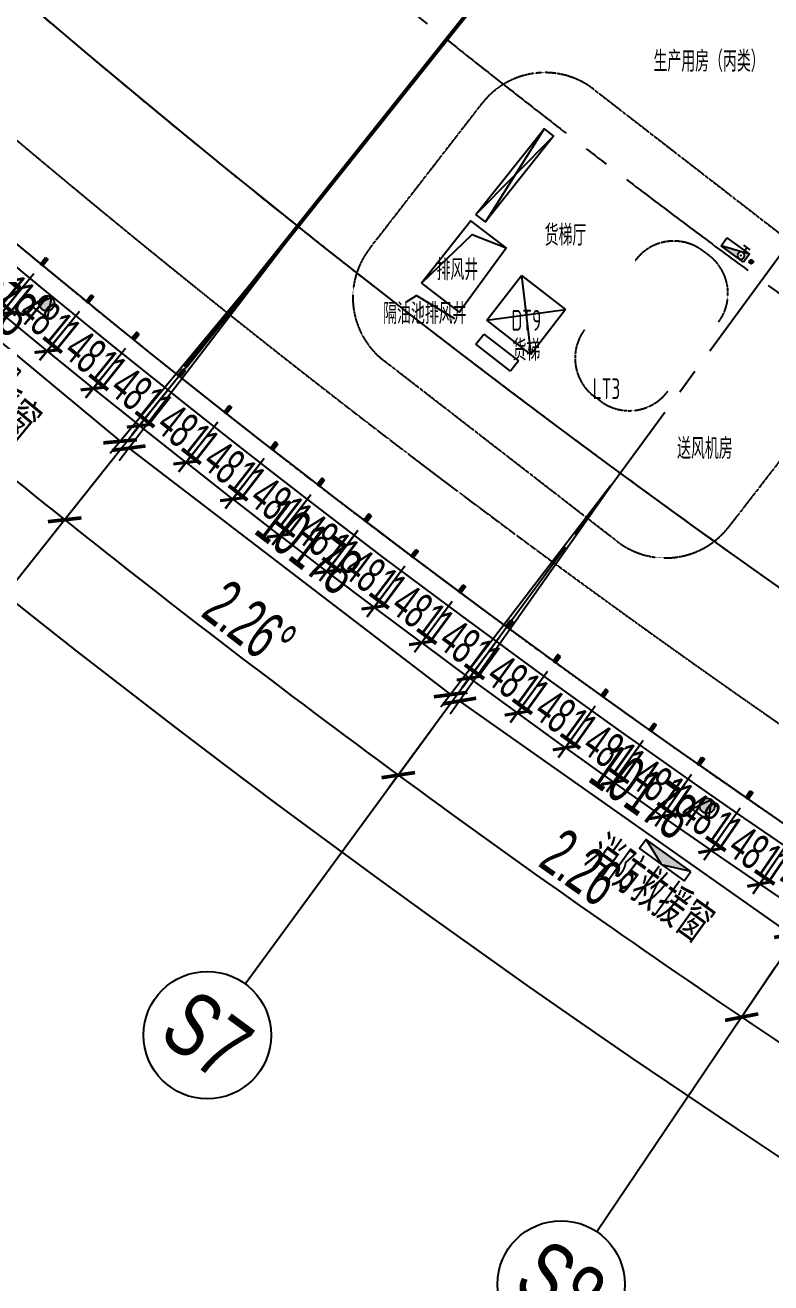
# Model space of a CAD drawing. Extents: x -668578 to 2331563, y -1202445 to 1620273.
# Drawn here: x 712504 to 731232, y 61971 to 93547 of the extents above; entities that cross this region are included whole.
import ezdxf
from ezdxf.enums import TextEntityAlignment as Align

# ---------------------------------------------------------------- set-up
doc = ezdxf.new("R2010")
doc.units = 0
for name, pattern in [('CENTER2', [28.575, 19.05, -3.175, 3.175, -3.175]), ('DASH', [0.35, 0.25, -0.1]), ('DOT2', [0.125, 0, -0.125])]:
    doc.linetypes.add(name, pattern=pattern)
doc.layers.get('0').update_dxf_attribs({"color": 8})
doc.layers.get('Defpoints').update_dxf_attribs({"color": 8})
for name, color, linetype in [('#文字', 8, 'Continuous'), ('#标注', 8, 'Continuous'), ('#轴线', 8, 'CENTER2'), ('A-AL', 8, 'Continuous'), ('A-BEAM-PLAN-C', 8, 'Continuous'), ('A-DIMS-150', 8, 'Continuous'), ('A-EVTR', 8, 'Continuous'), ('A-FLOR-OTLN', 8, 'DOT2'), ('A-WIND-FRAM', 8, 'Continuous'), ('dim', 8, 'Continuous'), ('G-PATT', 8, 'Continuous'), ('STAIR', 8, 'Continuous'), ('WINDOW', 8, 'Continuous'), ('外轮廓', 8, 'Continuous'), ('建-文字', 8, 'Continuous'), ('建-消防-防火分区填充', 8, 'Continuous'), ('救援窗', 8, 'Continuous'), ('暖-消防-挡烟垂壁', 8, 'Continuous'), ('水-消防-消火栓', 8, 'Continuous'), ('水-消防-消火栓-标识', 8, 'Continuous'), ('消防救援', 8, 'Continuous')]:
    doc.layers.add(name, color=color, linetype=linetype)
doc.styles.add('JHZX', font='jrs.shx', dxfattribs={"width": 0.6, "bigfont": 'jhz.shx'})
doc.styles.add('XD2008', font='xd-hzs.shx', dxfattribs={"width": 0.7, "bigfont": 'xd-hztxt.shx'})
doc.styles.add('图纸文字', font='txt.shx', dxfattribs={"width": 0.5, "bigfont": 'HZTXT.shx'})
doc.dimstyles.new('JZBZ-300', dxfattribs={"dimscale": 300, "dimtxt": 3, "dimasz": 1.5, "dimexe": 1, "dimexo": 1, "dimgap": 0.5, "dimtad": 1, "dimdec": 0, "dimdsep": 46, "dimtxsty": 'JHZX', "dimblk1": 'ARCHTICK', "dimblk2": 'ARCHTICK', "dimsah": 1, "dimcen": 0, "dimclrd": 1, "dimclre": 1, "dimclrt": 2, "dimazin": 2, "dimtfac": 1, "dimtdec": 0, "dimtix": 1, "dimtmove": 0, "dimatfit": 3, "dimfxl": 0, "dimtolj": 1, "dimlwd": -1, "dimlwe": -1, "dimarcsym": 0})
doc.dimstyles.new('JZBZ-400', dxfattribs={"dimscale": 400, "dimtxt": 3, "dimasz": 1.5, "dimexe": 1, "dimexo": 1, "dimgap": 0.5, "dimtad": 1, "dimdec": 0, "dimdsep": 46, "dimtxsty": 'JHZX', "dimblk1": 'ARCHTICK', "dimblk2": 'ARCHTICK', "dimsah": 1, "dimcen": 0, "dimclrd": 1, "dimclre": 1, "dimclrt": 2, "dimazin": 2, "dimtfac": 1, "dimtdec": 0, "dimtix": 1, "dimtmove": 0, "dimatfit": 3, "dimfxl": 0, "dimtolj": 1, "dimlwd": -1, "dimlwe": -1, "dimarcsym": 0})

# ---------------------------------------------------------------- blocks, each defined once
blk = doc.blocks.new('_ARCHTICK')
at = {"color": 0, "linetype": 'ByBlock', "const_width": 0.15}
blk.add_lwpolyline([(-0.5, -0.5), (0.5, 0.5)], dxfattribs=at)
blk = doc.blocks.new('*D2939')
at = {"layer": '#标注', "ltscale": 300, "transparency": 16777216}
for p, q in [((-1773, -1481), (-9342, -7863)), ((165914, -92056), (164727, -101884))]:
    blk.add_line(p, q, dxfattribs=at)
blk.add_arc((197092, 166179), 269610, 220.13382, 263.11563, dxfattribs=at)
at = {"layer": 'Defpoints', "color": 0, "ltscale": 300, "transparency": 16777216}
for p in [(197092, 166179), (-1467, -1224), (40380, -53208), (165962, -91659)]:
    blk.add_point(p, dxfattribs=at)
at = {"layer": '#标注', "ltscale": 300, "transparency": 16777216, "xscale": 600, "yscale": 600, "zscale": 600}
for p, rotation in [((-9036, -7605), 130.1338192809485), ((164775, -101487), 353.1156299250187)]:
    blk.add_blockref('_ARCHTICK', p, dxfattribs=dict(at, rotation=rotation))
at = {"layer": '#标注', "ltscale": 300, "transparency": 16777216, "insert": (69342, -70334), "char_height": 1200, "attachment_point": 5, "rotation": 331.6247, "style": 'JHZX'}
blk.add_mtext('\\A1;42.98°', dxfattribs=at)
blk = doc.blocks.new('*D2927')
at = {"layer": '#标注', "ltscale": 300, "transparency": 16777216}
for p, q in [((27071, -30671), (22169, -36347)), ((34974, -37229), (30299, -43094))]:
    blk.add_line(p, q, dxfattribs=at)
blk.add_arc((197092, 166179), 267210, 229.18262, 231.44482, dxfattribs=at)
at = {"layer": 'Defpoints', "color": 0, "ltscale": 300, "transparency": 16777216}
for p in [(197092, 166179), (27333, -30369), (35223, -36916), (25107, -38326)]:
    blk.add_point(p, dxfattribs=at)
at = {"layer": '#标注', "ltscale": 300, "transparency": 16777216, "xscale": 600, "yscale": 600, "zscale": 600}
for p, rotation in [((22430, -36045), 139.1826194624981), ((30549, -42781), 321.4448202023592)]:
    blk.add_blockref('_ARCHTICK', p, dxfattribs=dict(at, rotation=rotation))
at = {"layer": '#标注', "ltscale": 300, "transparency": 16777216, "insert": (26967, -38837), "char_height": 1200, "attachment_point": 5, "rotation": 320.3137, "style": 'JHZX'}
blk.add_mtext('\\A1;2.26°', dxfattribs=at)
blk = doc.blocks.new('*D2928')
at = {"layer": '#标注', "ltscale": 300, "transparency": 16777216}
for p, q in [((34974, -37229), (30299, -43094)), ((43129, -43470), (38690, -49515))]:
    blk.add_line(p, q, dxfattribs=at)
blk.add_arc((197092, 166179), 267210, 231.44482, 233.70702, dxfattribs=at)
at = {"layer": 'Defpoints', "color": 0, "ltscale": 300, "transparency": 16777216}
for p in [(197092, 166179), (35223, -36916), (43366, -43147), (33313, -44955)]:
    blk.add_point(p, dxfattribs=at)
at = {"layer": '#标注', "ltscale": 300, "transparency": 16777216, "xscale": 600, "yscale": 600, "zscale": 600}
for p, rotation in [((30549, -42781), 141.4448202023588), ((38927, -49192), 323.7070209422223)]:
    blk.add_blockref('_ARCHTICK', p, dxfattribs=dict(at, rotation=rotation))
at = {"layer": '#标注', "ltscale": 300, "transparency": 16777216, "insert": (35192, -45393), "char_height": 1200, "attachment_point": 5, "rotation": 322.5759, "style": 'JHZX'}
blk.add_mtext('\\A1;2.26°', dxfattribs=at)
blk = doc.blocks.new('*D2929')
at = {"layer": '#标注', "ltscale": 300, "transparency": 16777216}
for p, q in [((43129, -43470), (38690, -49515)), ((51525, -49384), (47327, -55599))]:
    blk.add_line(p, q, dxfattribs=at)
blk.add_arc((197092, 166179), 267210, 233.70702, 235.96922, dxfattribs=at)
at = {"layer": 'Defpoints', "color": 0, "ltscale": 300, "transparency": 16777216}
for p in [(197092, 166179), (43366, -43147), (51748, -49052), (41775, -51255)]:
    blk.add_point(p, dxfattribs=at)
at = {"layer": '#标注', "ltscale": 300, "transparency": 16777216, "xscale": 600, "yscale": 600, "zscale": 600}
for p, rotation in [((38927, -49192), 143.7070209422216), ((47551, -55268), 325.9692216820953)]:
    blk.add_blockref('_ARCHTICK', p, dxfattribs=dict(at, rotation=rotation))
at = {"layer": '#标注', "ltscale": 300, "transparency": 16777216, "insert": (43670, -51619), "char_height": 1200, "attachment_point": 5, "rotation": 324.8381, "style": 'JHZX'}
blk.add_mtext('\\A1;2.26°', dxfattribs=at)
blk = doc.blocks.new('*D2930')
at = {"layer": '#标注', "ltscale": 300, "transparency": 16777216}
for p, q in [((51525, -49384), (47327, -55599)), ((60147, -54962), (56198, -61338))]:
    blk.add_line(p, q, dxfattribs=at)
blk.add_arc((197092, 166179), 267210, 235.96922, 238.23142, dxfattribs=at)
at = {"layer": 'Defpoints', "color": 0, "ltscale": 300, "transparency": 16777216}
for p in [(197092, 166179), (51748, -49052), (60357, -54622), (50478, -57217)]:
    blk.add_point(p, dxfattribs=at)
at = {"layer": '#标注', "ltscale": 300, "transparency": 16777216, "xscale": 600, "yscale": 600, "zscale": 600}
for p, rotation in [((47551, -55268), 145.9692216820956), ((56409, -60998), 328.2314223311194)]:
    blk.add_blockref('_ARCHTICK', p, dxfattribs=dict(at, rotation=rotation))
at = {"layer": '#标注', "ltscale": 300, "transparency": 16777216, "insert": (52386, -57505), "char_height": 1200, "attachment_point": 5, "rotation": 327.1003, "style": 'JHZX'}
blk.add_mtext('\\A1;2.26°', dxfattribs=at)
blk = doc.blocks.new('*U2924')
at = {"linetype": 'ByBlock'}
blk.add_line((0, -20), (0, 0), dxfattribs=at)
blk.add_circle((0, -24), 4, dxfattribs=at)
at = {"color": 253, "linetype": 'ByBlock', "style": 'JHZX', "width": 0.75}
blk.add_attdef('AXES', text='', height=4, dxfattribs=at).set_placement((0, -24), align=Align.MIDDLE_CENTER)
blk = doc.blocks.new('*D3008')
at = {"layer": '#标注', "transparency": 16777216}
for p, q in [((-126177, -20315), (-130649, -25704)), ((-130393, -25397), (-122561, -31896)), ((-118344, -26815), (-122816, -32204))]:
    blk.add_line(p, q, dxfattribs=at)
at = {"layer": 'Defpoints', "color": 0, "transparency": 16777216}
for p in [(-125921, -20007), (-118089, -26507), (-122561, -31896)]:
    blk.add_point(p, dxfattribs=at)
at = {"layer": '#标注', "transparency": 16777216, "xscale": 600, "yscale": 600, "zscale": 600}
for p, rotation in [((-130393, -25397), 140.3137211148416), ((-122561, -31896), 320.3137211148417)]:
    blk.add_blockref('_ARCHTICK', p, dxfattribs=dict(at, rotation=rotation))
at = {"layer": '#标注', "transparency": 16777216, "insert": (-125966, -28031), "char_height": 1200, "attachment_point": 5, "rotation": 320.3137, "style": 'JHZX'}
blk.add_mtext('\\A1;10178', dxfattribs=at)
blk = doc.blocks.new('*D3009')
at = {"layer": '#标注', "transparency": 16777216}
for p, q in [((-118332, -26825), (-122588, -32386)), ((-122345, -32068), (-114262, -38254)), ((-110249, -33010), (-114505, -38571))]:
    blk.add_line(p, q, dxfattribs=at)
at = {"layer": 'Defpoints', "color": 0, "transparency": 16777216}
for p in [(-118089, -26507), (-110006, -32692), (-114262, -38254)]:
    blk.add_point(p, dxfattribs=at)
at = {"layer": '#标注', "transparency": 16777216, "xscale": 600, "yscale": 600, "zscale": 600}
for p, rotation in [((-122345, -32068), 142.5759192898521), ((-114262, -38254), 322.5759192898521)]:
    blk.add_blockref('_ARCHTICK', p, dxfattribs=dict(at, rotation=rotation))
at = {"layer": '#标注', "transparency": 16777216, "insert": (-117817, -34526), "char_height": 1200, "attachment_point": 5, "rotation": 322.5759, "style": 'JHZX'}
blk.add_mtext('\\A1;10178', dxfattribs=at)
blk = doc.blocks.new('*D3011')
at = {"layer": '#标注', "transparency": 16777216}
for p, q in [((-110236, -33019), (-114269, -38744)), ((-114039, -38417), (-105718, -44279)), ((-101916, -38881), (-105948, -44606))]:
    blk.add_line(p, q, dxfattribs=at)
at = {"layer": 'Defpoints', "color": 0, "transparency": 16777216}
for p in [(-110006, -32692), (-101685, -38554), (-105718, -44279)]:
    blk.add_point(p, dxfattribs=at)
at = {"layer": '#标注', "transparency": 16777216, "xscale": 600, "yscale": 600, "zscale": 600}
for p, rotation in [((-114039, -38417), 144.8381225946805), ((-105718, -44279), 324.8381225946805)]:
    blk.add_blockref('_ARCHTICK', p, dxfattribs=dict(at, rotation=rotation))
at = {"layer": '#标注', "transparency": 16777216, "insert": (-109418, -40694), "char_height": 1200, "attachment_point": 5, "rotation": 324.8381, "style": 'JHZX'}
blk.add_mtext('\\A1;10178', dxfattribs=at)
blk = doc.blocks.new('*D104')
at = {"layer": 'Defpoints', "color": 0, "ltscale": 300, "transparency": 16777216}
for p in [(711776, 88479), (712916, 87534), (711903, 86310)]:
    blk.add_point(p, dxfattribs=at)
at = {"layer": 'dim', "color": 1, "ltscale": 300, "transparency": 16777216}
for p, q in [((711584, 88248), (710571, 87024)), ((710762, 87255), (711903, 86310)), ((712725, 87303), (711711, 86079))]:
    blk.add_line(p, q, dxfattribs=at)
at = {"layer": 'dim', "color": 1, "ltscale": 300, "transparency": 16777216, "xscale": 450, "yscale": 450, "zscale": 450}
for p, rotation in [((710762, 87255), 140.3578582430866), ((711903, 86310), 320.3578582430866)]:
    blk.add_blockref('_ARCHTICK', p, dxfattribs=dict(at, rotation=rotation))
at = {"layer": 'dim', "color": 2, "ltscale": 300, "transparency": 16777216, "insert": (711715, 87245), "char_height": 900, "attachment_point": 5, "rotation": 320.3579, "style": 'JHZX'}
blk.add_mtext('\\A1;1481', dxfattribs=at)
blk = doc.blocks.new('*D105')
at = {"layer": 'Defpoints', "color": 0, "ltscale": 300, "transparency": 16777216}
for p in [(712915, 87533), (714061, 86594), (713054, 85365)]:
    blk.add_point(p, dxfattribs=at)
at = {"layer": 'dim', "color": 1, "ltscale": 300, "transparency": 16777216}
for p, q in [((712725, 87301), (711718, 86071)), ((711909, 86304), (713054, 85365)), ((713871, 86362), (712864, 85133))]:
    blk.add_line(p, q, dxfattribs=at)
at = {"layer": 'dim', "color": 1, "ltscale": 300, "transparency": 16777216, "xscale": 450, "yscale": 450, "zscale": 450}
for p, rotation in [((711909, 86304), 140.6809925236676), ((713054, 85365), 320.6809925236676)]:
    blk.add_blockref('_ARCHTICK', p, dxfattribs=dict(at, rotation=rotation))
at = {"layer": 'dim', "color": 2, "ltscale": 300, "transparency": 16777216, "insert": (712862, 86298), "char_height": 900, "attachment_point": 5, "rotation": 320.681, "style": 'JHZX'}
blk.add_mtext('\\A1;1481', dxfattribs=at)
blk = doc.blocks.new('*D106')
at = {"layer": 'Defpoints', "color": 0, "ltscale": 300, "transparency": 16777216}
for p in [(714060, 86594), (715212, 85662), (714212, 84427)]:
    blk.add_point(p, dxfattribs=at)
at = {"layer": 'dim', "color": 1, "ltscale": 300, "transparency": 16777216}
for p, q in [((713872, 86360), (712872, 85125)), ((713061, 85359), (714212, 84427)), ((715023, 85428), (714023, 84193))]:
    blk.add_line(p, q, dxfattribs=at)
at = {"layer": 'dim', "color": 1, "ltscale": 300, "transparency": 16777216, "xscale": 450, "yscale": 450, "zscale": 450}
for p, rotation in [((713061, 85359), 141.004126804246), ((714212, 84427), 321.004126804246)]:
    blk.add_blockref('_ARCHTICK', p, dxfattribs=dict(at, rotation=rotation))
at = {"layer": 'dim', "color": 2, "ltscale": 300, "transparency": 16777216, "insert": (714014, 85359), "char_height": 900, "attachment_point": 5, "rotation": 321.0041, "style": 'JHZX'}
blk.add_mtext('\\A1;1481', dxfattribs=at)
blk = doc.blocks.new('*D107')
at = {"layer": 'Defpoints', "color": 0, "ltscale": 300, "transparency": 16777216}
for p in [(715211, 85661), (716367, 84735), (715374, 83495)]:
    blk.add_point(p, dxfattribs=at)
at = {"layer": 'dim', "color": 1, "ltscale": 300, "transparency": 16777216}
for p, q in [((715023, 85427), (714030, 84186)), ((714218, 84420), (715374, 83495)), ((716180, 84501), (715187, 83260))]:
    blk.add_line(p, q, dxfattribs=at)
at = {"layer": 'dim', "color": 1, "ltscale": 300, "transparency": 16777216, "xscale": 450, "yscale": 450, "zscale": 450}
for p, rotation in [((714218, 84420), 141.3272610848279), ((715374, 83495), 321.3272610848279)]:
    blk.add_blockref('_ARCHTICK', p, dxfattribs=dict(at, rotation=rotation))
at = {"layer": 'dim', "color": 2, "ltscale": 300, "transparency": 16777216, "insert": (715171, 84426), "char_height": 900, "attachment_point": 5, "rotation": 321.3273, "style": 'JHZX'}
blk.add_mtext('\\A1;1481', dxfattribs=at)
blk = doc.blocks.new('*D108')
at = {"layer": 'Defpoints', "color": 0, "ltscale": 300, "transparency": 16777216}
for p in [(716366, 84734), (717528, 83815), (716542, 82569)]:
    blk.add_point(p, dxfattribs=at)
at = {"layer": 'dim', "color": 1, "ltscale": 300, "transparency": 16777216}
for p, q in [((716180, 84499), (715194, 83253)), ((715380, 83488), (716542, 82569)), ((717342, 83580), (716356, 82334))]:
    blk.add_line(p, q, dxfattribs=at)
at = {"layer": 'dim', "color": 1, "ltscale": 300, "transparency": 16777216, "xscale": 450, "yscale": 450, "zscale": 450}
for p, rotation in [((715380, 83488), 141.6503953654041), ((716542, 82569), 321.6503953654041)]:
    blk.add_blockref('_ARCHTICK', p, dxfattribs=dict(at, rotation=rotation))
at = {"layer": 'dim', "color": 2, "ltscale": 300, "transparency": 16777216, "insert": (716333, 83499), "char_height": 900, "attachment_point": 5, "rotation": 321.6504, "style": 'JHZX'}
blk.add_mtext('\\A1;1481', dxfattribs=at)
blk = doc.blocks.new('*D109')
at = {"layer": 'Defpoints', "color": 0, "ltscale": 300, "transparency": 16777216}
for p in [(717527, 83815), (718694, 82902), (717715, 81650)]:
    blk.add_point(p, dxfattribs=at)
at = {"layer": 'dim', "color": 1, "ltscale": 300, "transparency": 16777216}
for p, q in [((717342, 83578), (716363, 82327)), ((716548, 82563), (717715, 81650)), ((718509, 82666), (717530, 81414))]:
    blk.add_line(p, q, dxfattribs=at)
at = {"layer": 'dim', "color": 1, "ltscale": 300, "transparency": 16777216, "xscale": 450, "yscale": 450, "zscale": 450}
for p, rotation in [((716548, 82563), 141.9735296459828), ((717715, 81650), 321.9735296459828)]:
    blk.add_blockref('_ARCHTICK', p, dxfattribs=dict(at, rotation=rotation))
at = {"layer": 'dim', "color": 2, "ltscale": 300, "transparency": 16777216, "insert": (717501, 82579), "char_height": 900, "attachment_point": 5, "rotation": 321.9735, "style": 'JHZX'}
blk.add_mtext('\\A1;1481', dxfattribs=at)
blk = doc.blocks.new('*D110')
at = {"layer": 'Defpoints', "color": 0, "ltscale": 300, "transparency": 16777216}
for p in [(718693, 82901), (719865, 81995), (718893, 80738)]:
    blk.add_point(p, dxfattribs=at)
at = {"layer": 'dim', "color": 1, "ltscale": 300, "transparency": 16777216}
for p, q in [((718510, 82664), (717538, 81407)), ((717721, 81644), (718893, 80738)), ((719681, 81758), (718710, 80501))]:
    blk.add_line(p, q, dxfattribs=at)
at = {"layer": 'dim', "color": 1, "ltscale": 300, "transparency": 16777216, "xscale": 450, "yscale": 450, "zscale": 450}
for p, rotation in [((717721, 81644), 142.2966639265587), ((718893, 80738), 322.2966639265587)]:
    blk.add_blockref('_ARCHTICK', p, dxfattribs=dict(at, rotation=rotation))
at = {"layer": 'dim', "color": 2, "ltscale": 300, "transparency": 16777216, "insert": (718674, 81666), "char_height": 900, "attachment_point": 5, "rotation": 322.2967, "style": 'JHZX'}
blk.add_mtext('\\A1;1481', dxfattribs=at)
blk = doc.blocks.new('*D111')
at = {"layer": 'Defpoints', "color": 0, "ltscale": 300, "transparency": 16777216}
for p in [(719864, 81995), (721041, 81095), (720076, 79833)]:
    blk.add_point(p, dxfattribs=at)
at = {"layer": 'dim', "color": 1, "ltscale": 300, "transparency": 16777216}
for p, q in [((719682, 81756), (718717, 80494)), ((720859, 80857), (719894, 79594)), ((718899, 80732), (720076, 79833))]:
    blk.add_line(p, q, dxfattribs=at)
at = {"layer": 'dim', "color": 1, "ltscale": 300, "transparency": 16777216, "xscale": 450, "yscale": 450, "zscale": 450}
for p, rotation in [((718899, 80732), 142.6197982071362), ((720076, 79833), 322.6197982071362)]:
    blk.add_blockref('_ARCHTICK', p, dxfattribs=dict(at, rotation=rotation))
at = {"layer": 'dim', "color": 2, "ltscale": 300, "transparency": 16777216, "insert": (719852, 80759), "char_height": 900, "attachment_point": 5, "rotation": 322.6198, "style": 'JHZX'}
blk.add_mtext('\\A1;1481', dxfattribs=at)
blk = doc.blocks.new('*D112')
at = {"layer": 'Defpoints', "color": 0, "ltscale": 300, "transparency": 16777216}
for p in [(721040, 81095), (722222, 80202), (721265, 78934)]:
    blk.add_point(p, dxfattribs=at)
at = {"layer": 'dim', "color": 1, "ltscale": 300, "transparency": 16777216}
for p, q in [((720859, 80855), (719902, 79587)), ((722041, 79963), (721084, 78694)), ((720083, 79826), (721265, 78934))]:
    blk.add_line(p, q, dxfattribs=at)
at = {"layer": 'dim', "color": 1, "ltscale": 300, "transparency": 16777216, "xscale": 450, "yscale": 450, "zscale": 450}
for p, rotation in [((720083, 79826), 142.9429324877109), ((721265, 78934), 322.9429324877109)]:
    blk.add_blockref('_ARCHTICK', p, dxfattribs=dict(at, rotation=rotation))
at = {"layer": 'dim', "color": 2, "ltscale": 300, "transparency": 16777216, "insert": (721035, 79859), "char_height": 900, "attachment_point": 5, "rotation": 322.9429, "style": 'JHZX'}
blk.add_mtext('\\A1;1481', dxfattribs=at)
blk = doc.blocks.new('*D113')
at = {"layer": 'Defpoints', "color": 0, "ltscale": 300, "transparency": 16777216}
for p in [(722221, 80201), (723408, 79315), (722458, 78042)]:
    blk.add_point(p, dxfattribs=at)
at = {"layer": 'dim', "color": 1, "ltscale": 300, "transparency": 16777216}
for p, q in [((722042, 79961), (721092, 78687)), ((723229, 79075), (722279, 77801)), ((721271, 78928), (722458, 78042))]:
    blk.add_line(p, q, dxfattribs=at)
at = {"layer": 'dim', "color": 1, "ltscale": 300, "transparency": 16777216, "xscale": 450, "yscale": 450, "zscale": 450}
for p, rotation in [((721271, 78928), 143.2660667682889), ((722458, 78042), 323.2660667682889)]:
    blk.add_blockref('_ARCHTICK', p, dxfattribs=dict(at, rotation=rotation))
at = {"layer": 'dim', "color": 2, "ltscale": 300, "transparency": 16777216, "insert": (722223, 78966), "char_height": 900, "attachment_point": 5, "rotation": 323.2661, "style": 'JHZX'}
blk.add_mtext('\\A1;1481', dxfattribs=at)
blk = doc.blocks.new('*D114')
at = {"layer": 'Defpoints', "color": 0, "ltscale": 300, "transparency": 16777216}
for p in [(723408, 79315), (724600, 78435), (723656, 77156)]:
    blk.add_point(p, dxfattribs=at)
at = {"layer": 'dim', "color": 1, "ltscale": 300, "transparency": 16777216}
for p, q in [((723230, 79073), (722286, 77794)), ((722464, 78036), (723656, 77156)), ((724422, 78194), (723478, 76915))]:
    blk.add_line(p, q, dxfattribs=at)
at = {"layer": 'dim', "color": 1, "ltscale": 300, "transparency": 16777216, "xscale": 450, "yscale": 450, "zscale": 450}
for p, rotation in [((722464, 78036), 143.5892010488697), ((723656, 77156), 323.5892010488697)]:
    blk.add_blockref('_ARCHTICK', p, dxfattribs=dict(at, rotation=rotation))
at = {"layer": 'dim', "color": 2, "ltscale": 300, "transparency": 16777216, "insert": (723417, 78079), "char_height": 900, "attachment_point": 5, "rotation": 323.5892, "style": 'JHZX'}
blk.add_mtext('\\A1;1481', dxfattribs=at)
blk = doc.blocks.new('*D115')
at = {"layer": 'Defpoints', "color": 0, "ltscale": 300, "transparency": 16777216}
for p in [(724599, 78435), (725796, 77562), (724860, 76278)]:
    blk.add_point(p, dxfattribs=at)
at = {"layer": 'dim', "color": 1, "ltscale": 300, "transparency": 16777216}
for p, q in [((724422, 78192), (723486, 76908)), ((723663, 77150), (724860, 76278)), ((725619, 77320), (724683, 76035))]:
    blk.add_line(p, q, dxfattribs=at)
at = {"layer": 'dim', "color": 1, "ltscale": 300, "transparency": 16777216, "xscale": 450, "yscale": 450, "zscale": 450}
for p, rotation in [((723663, 77150), 143.9123353294454), ((724860, 76278), 323.9123353294454)]:
    blk.add_blockref('_ARCHTICK', p, dxfattribs=dict(at, rotation=rotation))
at = {"layer": 'dim', "color": 2, "ltscale": 300, "transparency": 16777216, "insert": (724615, 77199), "char_height": 900, "attachment_point": 5, "rotation": 323.9123, "style": 'JHZX'}
blk.add_mtext('\\A1;1481', dxfattribs=at)
blk = doc.blocks.new('*D116')
at = {"layer": 'Defpoints', "color": 0, "ltscale": 300, "transparency": 16777216}
for p in [(725795, 77561), (726997, 76696), (726068, 75406)]:
    blk.add_point(p, dxfattribs=at)
at = {"layer": 'dim', "color": 1, "ltscale": 300, "transparency": 16777216}
for p, q in [((725620, 77318), (724691, 76028)), ((726822, 76452), (725893, 75163)), ((724866, 76272), (726068, 75406))]:
    blk.add_line(p, q, dxfattribs=at)
at = {"layer": 'dim', "color": 1, "ltscale": 300, "transparency": 16777216, "xscale": 450, "yscale": 450, "zscale": 450}
for p, rotation in [((724866, 76272), 144.2354696100207), ((726068, 75406), 324.2354696100207)]:
    blk.add_blockref('_ARCHTICK', p, dxfattribs=dict(at, rotation=rotation))
at = {"layer": 'dim', "color": 2, "ltscale": 300, "transparency": 16777216, "insert": (725818, 76326), "char_height": 900, "attachment_point": 5, "rotation": 324.2355, "style": 'JHZX'}
blk.add_mtext('\\A1;1481', dxfattribs=at)
blk = doc.blocks.new('*D117')
at = {"layer": 'Defpoints', "color": 0, "ltscale": 300, "transparency": 16777216}
for p in [(726996, 76695), (728203, 75836), (727281, 74541)]:
    blk.add_point(p, dxfattribs=at)
at = {"layer": 'dim', "color": 1, "ltscale": 300, "transparency": 16777216}
for p, q in [((726822, 76450), (725901, 75156)), ((728029, 75591), (727107, 74297)), ((726075, 75400), (727281, 74541))]:
    blk.add_line(p, q, dxfattribs=at)
at = {"layer": 'dim', "color": 1, "ltscale": 300, "transparency": 16777216, "xscale": 450, "yscale": 450, "zscale": 450}
for p, rotation in [((726075, 75400), 144.5586038906008), ((727281, 74541), 324.5586038906008)]:
    blk.add_blockref('_ARCHTICK', p, dxfattribs=dict(at, rotation=rotation))
at = {"layer": 'dim', "color": 2, "ltscale": 300, "transparency": 16777216, "insert": (727026, 75459), "char_height": 900, "attachment_point": 5, "rotation": 324.5586, "style": 'JHZX'}
blk.add_mtext('\\A1;1481', dxfattribs=at)
blk = doc.blocks.new('*D118')
at = {"layer": 'Defpoints', "color": 0, "ltscale": 300, "transparency": 16777216}
for p in [(728202, 75835), (729414, 74983), (728499, 73683)]:
    blk.add_point(p, dxfattribs=at)
at = {"layer": 'dim', "color": 1, "ltscale": 300, "transparency": 16777216}
for p, q in [((728029, 75590), (727115, 74290)), ((727288, 74535), (728499, 73683)), ((729241, 74737), (728327, 73438))]:
    blk.add_line(p, q, dxfattribs=at)
at = {"layer": 'dim', "color": 1, "ltscale": 300, "transparency": 16777216, "xscale": 450, "yscale": 450, "zscale": 450}
for p, rotation in [((727288, 74535), 144.8817381711812), ((728499, 73683), 324.8817381711812)]:
    blk.add_blockref('_ARCHTICK', p, dxfattribs=dict(at, rotation=rotation))
at = {"layer": 'dim', "color": 2, "ltscale": 300, "transparency": 16777216, "insert": (728239, 74600), "char_height": 900, "attachment_point": 5, "rotation": 324.8817, "style": 'JHZX'}
blk.add_mtext('\\A1;1481', dxfattribs=at)
blk = doc.blocks.new('*D119')
at = {"layer": 'Defpoints', "color": 0, "ltscale": 300, "transparency": 16777216}
for p in [(729413, 74982), (730629, 74137), (729722, 72832)]:
    blk.add_point(p, dxfattribs=at)
at = {"layer": 'dim', "color": 1, "ltscale": 300, "transparency": 16777216}
for p, q in [((729241, 74736), (728335, 73431)), ((730458, 73890), (729551, 72585)), ((728506, 73677), (729722, 72832))]:
    blk.add_line(p, q, dxfattribs=at)
at = {"layer": 'dim', "color": 1, "ltscale": 300, "transparency": 16777216, "xscale": 450, "yscale": 450, "zscale": 450}
for p, rotation in [((728506, 73677), 145.204872451759), ((729722, 72832), 325.2048724517589)]:
    blk.add_blockref('_ARCHTICK', p, dxfattribs=dict(at, rotation=rotation))
at = {"layer": 'dim', "color": 2, "ltscale": 300, "transparency": 16777216, "insert": (729456, 73747), "char_height": 900, "attachment_point": 5, "rotation": 325.2049, "style": 'JHZX'}
blk.add_mtext('\\A1;1481', dxfattribs=at)
blk = doc.blocks.new('*D120')
at = {"layer": 'Defpoints', "color": 0, "ltscale": 300, "transparency": 16777216}
for p in [(730628, 74136), (731849, 73298), (730950, 71988)]:
    blk.add_point(p, dxfattribs=at)
at = {"layer": 'dim', "color": 1, "ltscale": 300, "transparency": 16777216}
for p, q in [((730458, 73889), (729559, 72579)), ((731680, 73050), (730780, 71740)), ((729729, 72826), (730950, 71988))]:
    blk.add_line(p, q, dxfattribs=at)
at = {"layer": 'dim', "color": 1, "ltscale": 300, "transparency": 16777216, "xscale": 450, "yscale": 450, "zscale": 450}
for p, rotation in [((729729, 72826), 145.5280067323389), ((730950, 71988), 325.5280067323389)]:
    blk.add_blockref('_ARCHTICK', p, dxfattribs=dict(at, rotation=rotation))
at = {"layer": 'dim', "color": 2, "ltscale": 300, "transparency": 16777216, "insert": (730679, 72901), "char_height": 900, "attachment_point": 5, "rotation": 325.528, "style": 'JHZX'}
blk.add_mtext('\\A1;1481', dxfattribs=at)
blk = doc.blocks.new('*D121')
at = {"layer": 'Defpoints', "color": 0, "ltscale": 300, "transparency": 16777216}
for p in [(731849, 73297), (733074, 72465), (732182, 71150)]:
    blk.add_point(p, dxfattribs=at)
at = {"layer": 'dim', "color": 1, "ltscale": 300, "transparency": 16777216}
for p, q in [((731680, 73048), (730788, 71733)), ((732906, 72217), (732014, 70902)), ((730956, 71982), (732182, 71150))]:
    blk.add_line(p, q, dxfattribs=at)
at = {"layer": 'dim', "color": 1, "ltscale": 300, "transparency": 16777216, "xscale": 450, "yscale": 450, "zscale": 450}
for p, rotation in [((730956, 71982), 145.8511410129167), ((732182, 71150), 325.8511410129167)]:
    blk.add_blockref('_ARCHTICK', p, dxfattribs=dict(at, rotation=rotation))
at = {"layer": 'dim', "color": 2, "ltscale": 300, "transparency": 16777216, "insert": (731906, 72062), "char_height": 900, "attachment_point": 5, "rotation": 325.8511, "style": 'JHZX'}
blk.add_mtext('\\A1;1481', dxfattribs=at)
blk = doc.blocks.new('A$C6e55dde9')
at = {"layer": '救援窗'}
h = blk.add_hatch(color=256, dxfattribs=at)
edge = h.paths.add_edge_path()
edge.add_arc((-839, -143), 839, 350.4779, 360)
edge.add_arc((839, -143), 839, 180, 189.5221)
edge.add_line((12, -282), (693, 0))
edge.add_line((693, 0), (-693, 0))
edge.add_line((-693, 0), (-12, -282))
edge = h.paths.add_edge_path()
edge.add_line((-12, -282), (0, -287))
edge.add_line((0, -287), (12, -282))
edge.add_arc((839, -143), 839, 180, 189.5221, ccw=False)
edge.add_arc((-839, -143), 839, -9.5221, 0, ccw=False)
blk.add_lwpolyline([(693, 0), (-693, 0), (-693, -287), (693, -287)], close=True, dxfattribs=at)
blk.add_lwpolyline([(693, 0), (0, -287), (-693, 0)], dxfattribs=at)
blk = doc.blocks.new('A$Cf5e5299f')
at = {"layer": '#标注', "ltscale": 300}
blk.add_blockref('A$C6e55dde9', (0, 0), dxfattribs=at)
at = {"layer": '#文字', "style": '图纸文字', "width": 0.7}
blk.add_text('消防救援窗', height=1000, dxfattribs=at).set_placement((-1646, -1458))
blk = doc.blocks.new('消火栓箱-111')
blk.add_hatch(color=256).paths.add_polyline_path([(-200, -54), (-200, -60, -0.414214), (-110, -150, -1), (-290, -150, -0.414214), (-200, -60), (-200, -54), (-350, 0), (-350, -250), (350, -250)])
for p, q in [((350, 0), (-350, 0)), ((-350, 0), (350, -250)), ((-350, 0), (-350, -250)), ((-300, 100), (-100, 100)), ((-200, -60), (-200, 100)), ((350, -250), (350, 0)), ((-350, -250), (350, -250))]:
    blk.add_line(p, q)
blk.add_circle((-200, -150), 90)
blk.add_point((-200, -150))
at = {"layer": '水-消防-消火栓'}
blk.add_arc((-350, 0), 700, 359.9687, 0, dxfattribs=at)
blk = doc.blocks.new('立管-R75-1')
at = {"linetype": 'Continuous'}
blk.add_circle((0, 0), 75, dxfattribs=at)
blk.add_point((0, 0), dxfattribs=at)
blk = doc.blocks.new('幕墙分隔')
for p, q in [((-40, -100), (40, 100)), ((0, 100), (0, -100))]:
    blk.add_line(p, q)
blk.add_lwpolyline([(-40, 100), (40, 100), (40, -100), (-40, -100)], close=True)
blk = doc.blocks.new('A$C4E971703')
at = {"layer": '暖-消防-挡烟垂壁', "color": 3, "linetype": 'DASH', "const_width": 100}
blk.add_lwpolyline([(55884, 61378), (42172, 44174)], dxfattribs=at)
blk = doc.blocks.new('A$C1BDD5639')
at = {"layer": '消防救援', "linetype": 'ByBlock'}
h = blk.add_hatch(color=256, dxfattribs=at)
h.dxf.hatch_style = 1
edge = h.paths.add_edge_path()
edge.add_arc((-283, 16), 191, 0, 360)
for p, q in [((-475, 16), (0, 254)), ((0, -254), (-475, 16)), ((0, 254), (0, -254))]:
    blk.add_line(p, q, dxfattribs=at)
blk.add_circle((-283, 16), 191, dxfattribs=at)
blk = doc.blocks.new('A$C47405904')
at = {"layer": 'A-AL'}
blk.add_lwpolyline([(-89278, 9481, -0.031021), (-108755, 27069, 0.415715), (-113080, 27106), (-145267, -4699, 0.412976), (-145302, -9004, 0.149442), (-10240, -82596, 0.358696), (-6809, -80780)], format="xyb", dxfattribs=at)
at = {"layer": 'A-BEAM-PLAN-C'}
for points in [[(-113625, -26201), (-111911, -24050), (-111674, -24234), (-113388, -26385)], [(-114996, -27921), (-114050, -28653), (-112865, -27041), (-113750, -26357)]]:
    blk.add_lwpolyline(points, close=True, dxfattribs=at)
at = {"layer": 'A-DIMS-150'}
for p, q in [((-113625, -26201), (-111674, -24234)), ((-111911, -24050), (-113388, -26385))]:
    blk.add_line(p, q, dxfattribs=at)
for points in [[(-114996, -27921), (-113717, -26706), (-112865, -27041)], [(-115370, -28391), (-115116, -28234), (-114168, -28814)]]:
    blk.add_lwpolyline(points, dxfattribs=at)
at = {"layer": 'A-EVTR'}
for p, q in [((-113352, -28858), (-112484, -27731)), ((-112484, -27731), (-111375, -28586)), ((-112484, -27731), (-112243, -29712)), ((-113352, -28858), (-111375, -28586)), ((-111375, -28586), (-112243, -29712)), ((-112243, -29712), (-113352, -28858)), ((-113626, -29460), (-113430, -29205)), ((-113430, -29205), (-112559, -29876)), ((-112755, -30131), (-113626, -29460)), ((-112558, -29876), (-112755, -30131))]:
    blk.add_line(p, q, dxfattribs=at)
at = {"layer": 'A-FLOR-OTLN'}
for radius, start, end in [(212150, 224.36474, 258.37779), (262600, 224.41582, 258.41493)]:
    blk.add_arc((42590, 175095), radius, start, end, dxfattribs=at)
at = {"layer": 'A-WIND-FRAM'}
for p in [(-124532, -27462), (-123387, -28401), (-122236, -29334), (-119920, -31181), (-118754, -32094), (-117582, -33001), (-116406, -33901), (-115225, -34794), (-114038, -35681), (-111651, -37434), (-110450, -38301), (-109244, -39161), (-108033, -40014), (-106817, -40860)]:
    blk.add_point(p, dxfattribs=at)
at = {"layer": 'G-PATT', "linetype": 'DASH', "ltscale": 3}
blk.add_lwpolyline([(-110668, -23058), (-104812, -27594, -0.414214), (-104455, -30400), (-107280, -34047, -0.414214), (-110086, -34404), (-115942, -29868, -0.414214), (-116299, -27062), (-113474, -23415, -0.414214)], format="xyb", close=True, dxfattribs=at)
at = {"layer": 'STAIR', "color": 9, "linetype": 'DASH'}
for p, q in [((-107786, -27219), (-107947, -27101)), ((-110485, -30894), (-110646, -30776))]:
    blk.add_line(p, q, dxfattribs=at)
for points in [[(-109624, -27357, -0.414214), (-107947, -27101)], [(-107529, -28896, 0.414214), (-107786, -27219)], [(-110903, -29098, 0.414214), (-110646, -30776)], [(-108807, -30637, -0.414214), (-110485, -30894)]]:
    blk.add_lwpolyline(points, format="xyb", dxfattribs=at)
at = {"layer": '外轮廓', "color": 3, "linetype": 'DASH', "ltscale": 5}
blk.add_lwpolyline([(-109158, 16478), (-135454, -11643, 0.41242), (-135330, -15318, 0.140163), (-7770, -80593, 0.412914), (-4719, -78556), (3836, -36160, 0.415851), (1787, -33095, -0.057061), (-44213, -18484, 0.041227), (-47955, -17165, 0.051572), (-52855, -16406), (-54407, -16327, -0.116659), (-64974, -13255, -0.058192), (-105484, 16602, 0.414617), (-109158, 16478)], format="xyb", close=True, dxfattribs=at)
at = {"layer": '外轮廓'}
blk.add_lwpolyline([(-121288, -519), (-118726, 2220), (-115370, -853), (-110280, 4590, 0.040861), (-80517, -18001), (-80939, -18683), (-81519, -19619), (-85361, -25823), (-83075, -27260), (-84128, -28961, -0.04882), (-121288, -519)], format="xyb", close=True, dxfattribs=at)
at = {"layer": '建-消防-防火分区填充'}
for p in [(-124103, -27815), (-123100, -28635), (-122092, -29450), (-120065, -31066), (-119046, -31866), (-118022, -32661), (-116995, -33451), (-115964, -34236), (-114929, -35016), (-113890, -35791), (-111801, -37326), (-110750, -38085), (-109696, -38839), (-108639, -39588), (-107577, -40332), (-106512, -41070)]:
    blk.add_point(p, dxfattribs=at)
at = {"layer": 'A-WIND-FRAM'}
for p, rotation in [((-124468, -27385), 320.4603283963018), ((-123324, -28324), 320.7909840021597), ((-121018, -30182), 321.4821620813865), ((-119858, -31102), 321.7680025867039), ((-115165, -34716), 323.0009948090735), ((-113980, -35603), 323.3316504149312), ((-112788, -36481), 323.7963333659158), ((-109186, -39078), 324.6988897273437), ((-107975, -39932), 324.984730232661), ((-106760, -40778), 325.3153858385189)]:
    blk.add_blockref('幕墙分隔', p, dxfattribs=dict(at, rotation=rotation))
at = {"layer": 'A-WIND-FRAM', "xscale": -1}
for p, rotation in [((-122174, -29256), 321.1216396081789), ((-118692, -32015), 322.0986581927231), ((-117521, -32921), 322.4293137985809), ((-116345, -33821), 322.7151543038983), ((-111594, -37355), 324.0823936163107), ((-110393, -38220), 324.4130492221685)]:
    blk.add_blockref('幕墙分隔', p, dxfattribs=dict(at, rotation=rotation))
at = {"layer": 'WINDOW'}
blk.add_blockref('A$C4E971703', (-163098, -74215), dxfattribs=at)
at = {"layer": '水-消防-消火栓', "xscale": -1, "rotation": 323.5179342766516}
blk.add_blockref('消火栓箱-111', (-107041, -26991), dxfattribs=at)
at = {"layer": '水-消防-消火栓-标识', "xscale": 0.6666666665114467, "yscale": 0.6666666665114467, "zscale": 0.6666666665114467, "rotation": 51.20918073906127}
blk.add_blockref('立管-R75-1', (-106713, -27389), dxfattribs=at)
at = {"layer": '消防救援', "linetype": 'ByBlock'}
for p, rotation in [((-124595, -28642), 230.8301584954798), ((-107998, -41268), 234.211652380881)]:
    blk.add_blockref('A$C1BDD5639', p, dxfattribs=dict(at, rotation=rotation))
at = {"layer": '建-文字', "style": 'XD2008', "width": 0.7}
for s, p in [('生产用房（丙类）', (-109168, -22617)), ('货梯厅', (-111900, -26985)), ('排风井', (-114614, -27850)), ('隔油池排风井', (-115957, -28951)), ('DT9', (-112733, -29120)), ('货梯', (-112708, -29869)), ('LT3', (-110695, -30837)), ('送风机房', (-108575, -32339))]:
    blk.add_text(s, height=525, dxfattribs=at).set_placement(p)
blk = doc.blocks.new('A$Caccc0cd0')
at = {"layer": '#标注'}
for p1, p2, picture, middle in [((-125921.5, -20007.5), (-118089, -26507), '*D3008', (-125966.2, -28030.6)), ((-118089, -26507), (-110006, -32692.3), '*D3009', (-117817, -34525.7)), ((-110006, -32692.3), (-101685.2, -38553.7), '*D3011', (-109417.7, -40693.9))]:
    dim = blk.add_aligned_dim(p1=p1, p2=p2, distance=-7002.8, dimstyle='JZBZ-400', override={"dimclrd": 256, "dimclre": 256, "dimclrt": 256}, dxfattribs=at)
    dim.commit()
    dim.dimension.update_dxf_attribs({"geometry": picture, "text_midpoint": middle})
blk = doc.blocks.new('DSGDFG')
at = {"layer": '#标注', "ltscale": 300}
blk.add_arc((197092.2, 166179.2), 257800, 220.136073, 263.11563, dxfattribs=at)
at = {"layer": '#轴线', "ltscale": 200}
for p, q in [((35227.4, -36910.9), (78982.9, 17988.6)), ((43365.9, -43147.5), (84924.4, 13442))]:
    blk.add_line(p, q, dxfattribs=at)
for radius in [206950, 212800, 220600, 228400, 236200, 244000, 251800, 257800]:
    blk.add_arc((197092.2, 166179.2), radius, 218.438892, 265.140584, dxfattribs=at)
at = {"layer": '#标注', "ltscale": 300}
blk.add_blockref('A$Caccc0cd0', (154502.6, -8915.6), dxfattribs=at)
at = {"layer": '#标注', "linetype": 'ByBlock', "xscale": 400, "yscale": 400}
for p, rotation, values in [((31478.8, -41604.7), 321.4744309228283, {'AXES': 'S6'}), ((39809.2, -47979.6), 323.7365128528522, {'AXES': 'S7'}), ((48384.8, -54020.8), 325.9985947828763, {'AXES': 'S8'})]:
    blk.add_blockref('*U2924', p, dxfattribs=dict(at, rotation=rotation)).add_auto_attribs(values)
at = {"layer": '#标注', "ltscale": 300}
for base, p1, p2, picture, middle in [((40379.7, -53208.3), (-1467, -1223.5), (165961.7, -91658.5), '*D2939', (69341.6, -70334.5)), ((25106.6, -38325.8), (27332.5, -30368.7), (35223.1, -36916.4), '*D2927', (26967, -38837.5)), ((33313, -44955.1), (35223.1, -36916.4), (43365.9, -43147.5), '*D2928', (35192.1, -45393)), ((41774.7, -51255.4), (43365.9, -43147.5), (51748.4, -49052.3), '*D2929', (43669.6, -51618.7)), ((50478.4, -57216.7), (51748.4, -49052.3), (60357.4, -54621.7), '*D2930', (52386.2, -57504.9))]:
    dim = blk.add_angular_dim_3p(base=base, center=(197092.1, 166179.2), p1=p1, p2=p2, dimstyle='JZBZ-400', override={"dimclrd": 256, "dimclre": 256, "dimclrt": 256}, dxfattribs=at)
    dim.commit()
    dim.dimension.update_dxf_attribs({"geometry": picture, "text_midpoint": middle})
blk = doc.blocks.new('HGDTRET')
at = {"layer": 'dim', "ltscale": 300}
blk.add_arc((880041, 290089.1), 262600, 224.98133, 258.268049, dxfattribs=at)
for p1, p2, picture, middle in [((711775.8, 88478.7), (712916.4, 87533.7), '*D104', (711715, 87244.6)), ((712915.5, 87532.9), (714061.4, 86594.4), '*D105', (712861.7, 86298.5)), ((714060.5, 86593.6), (715211.7, 85661.6), '*D106', (714013.7, 85358.9)), ((715210.8, 85660.8), (716367.2, 84735.2), '*D107', (715171, 84425.8)), ((716366.3, 84734.4), (717528, 83815.4), '*D108', (716333.5, 83499.2)), ((717527.1, 83814.6), (718693.9, 82902.2), '*D109', (717501.2, 82579.2)), ((718693, 82901.4), (719864.9, 81995.5), '*D110', (718674.1, 81665.9)), ((719864.1, 81994.7), (721041.1, 81095.5), '*D111', (719852.1, 80759.1)), ((721040.2, 81094.7), (722222.3, 80202.1), '*D112', (721035.2, 79859)), ((722221.4, 80201.3), (723408.5, 79315.3), '*D113', (722223.4, 78965.6)), ((723407.6, 79314.5), (724599.7, 78435.3), '*D114', (723416.5, 78078.9)), ((724598.8, 78434.5), (725795.8, 77562.1), '*D115', (724614.7, 77199)), ((725795, 77561.2), (726996.9, 76695.5), '*D116', (725817.8, 76325.8)), ((726996, 76694.7), (728202.8, 75835.8), '*D117', (727025.8, 75459.4)), ((728201.9, 75835), (729413.5, 74982.9), '*D118', (728238.7, 74599.9)), ((729412.7, 74982), (730629.1, 74136.8), '*D119', (729456.5, 73747.2)), ((730628.2, 74136), (731849.3, 73297.6), '*D120', (730679, 72901.4)), ((731848.5, 73296.8), (733074.3, 72465.3), '*D121', (731906.2, 72062.5))]:
    dim = blk.add_aligned_dim(p1=p1, p2=p2, distance=-1589.1, dimstyle='JZBZ-300', dxfattribs=at)
    dim.commit()
    dim.dimension.update_dxf_attribs({"geometry": picture, "text_midpoint": middle})

msp = doc.modelspace()

# ---------------------------------------------------------------- block references
at = {"layer": '#标注'}
for name, p in [('HGDTRET', (0, 0)), ('DSGDFG', (682948.9, 123910))]:
    msp.add_blockref(name, p, dxfattribs=at)
at = {"layer": '#标注', "ltscale": 300}
for p, rotation in [((711853.6, 85307.5), 320.653245554741), ((728663, 72699.6), 324.2215407894335)]:
    msp.add_blockref('A$Cf5e5299f', p, dxfattribs=dict(at, rotation=rotation))
at = {"layer": 'dim', "ltscale": 300}
msp.add_blockref('A$C47405904', (837451.5, 114994.4), dxfattribs=at)

doc.saveas('drawing.dxf')
